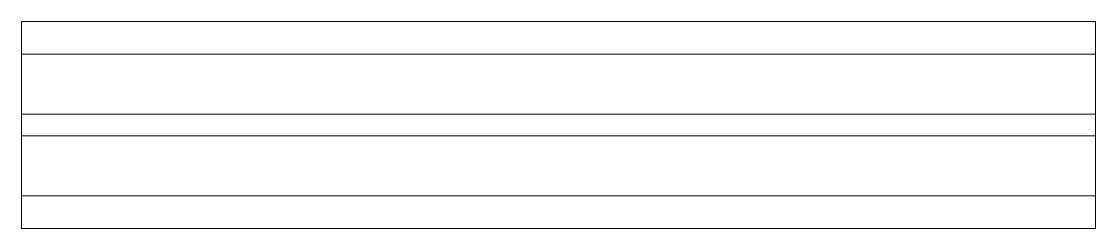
# Model space of a CAD drawing. Header units: metres. Extents: x 0 to 197, y -38 to 0.
import ezdxf

# ---------------------------------------------------------------- set-up
doc = ezdxf.new("R2010")
doc.units = ezdxf.units.M
doc.layers.add('A-DETL-GENF', color=92, linetype='Continuous', lineweight=18)

# ---------------------------------------------------------------- blocks, each defined once
blk = doc.blocks.new('31 triple-glas - 31_triple-glas-4898084-00_0 Basismaterialen')
at = {"layer": 'A-DETL-GENF'}
for p, q in [((197.35, 0), (0, 0)), ((0, 0), (0, -38)), ((197.35, 0), (197.35, -38)), ((197.35, -6), (0, -6)), ((197.35, -17), (0, -17)), ((197.35, -21), (0, -21)), ((197.35, -32), (0, -32)), ((197.35, -38), (0, -38))]:
    blk.add_line(p, q, dxfattribs=at)

msp = doc.modelspace()

# ---------------------------------------------------------------- block references
msp.add_blockref('31 triple-glas - 31_triple-glas-4898084-00_0 Basismaterialen', (0, 0))

doc.saveas('drawing.dxf')
